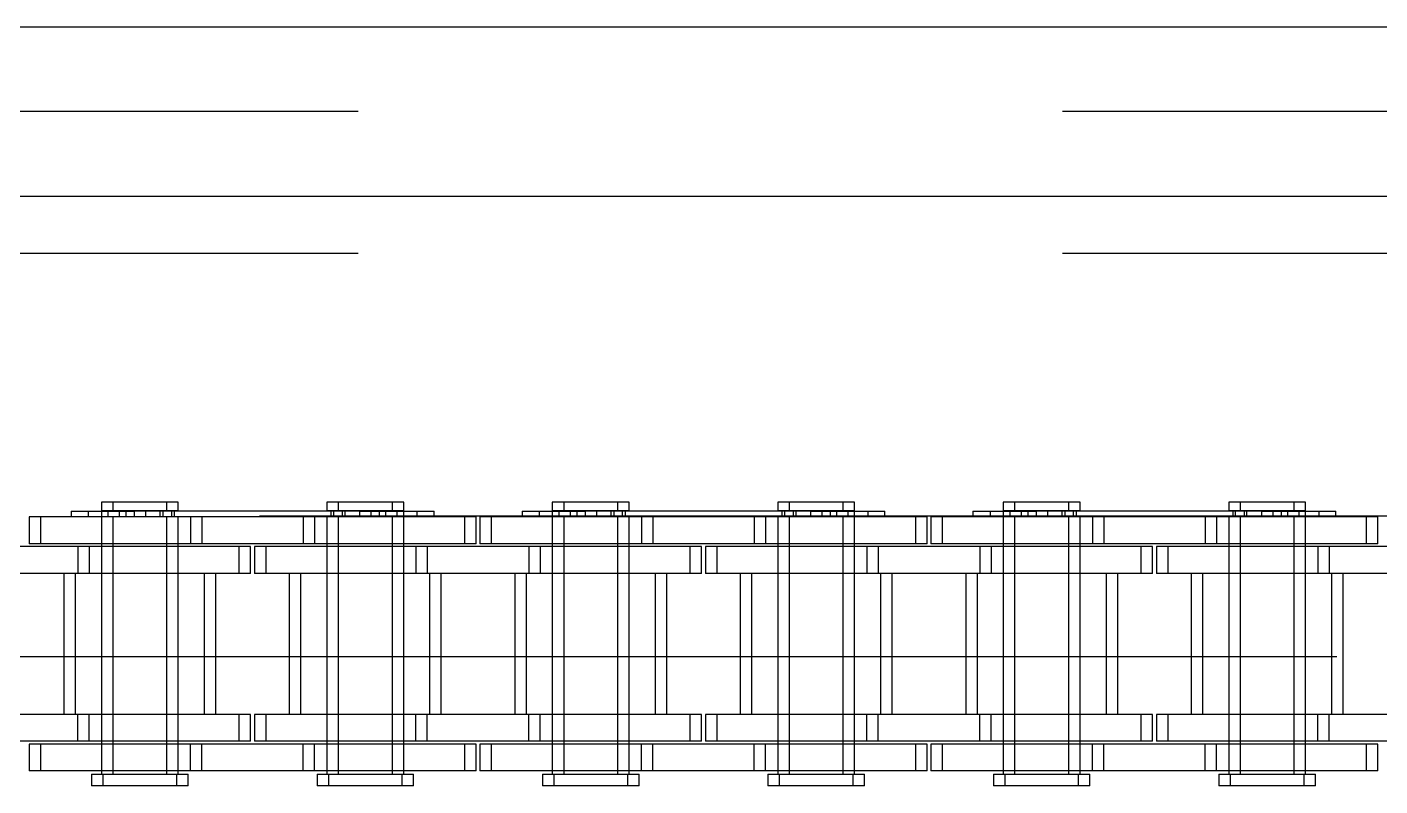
# Model space of a CAD drawing. Header units: metres. Extents: x 0 to 21025, y 0 to 14850.
# Drawn here: x 5807.5 to 5883.7, y 9293.4 to 9336.1 of the extents above; entities that cross this region are included whole.
import ezdxf

# ---------------------------------------------------------------- set-up
doc = ezdxf.new("R2010")
doc.units = ezdxf.units.M
doc.header["$LTSCALE"] = 25
doc.linetypes.add('HIDDEN2', pattern=[4.7625, 3.175, -1.5875])
doc.layers.add('SL4', color=4, linetype='Continuous')
doc.layers.add('ST1', color=7, linetype='HIDDEN2')

msp = doc.modelspace()

# ---------------------------------------------------------------- linework, layer by layer
at = {"layer": 'SL4'}
for p, q in [((6490.517, 9336.149), (5540.514, 9336.149)), ((5540.514, 9326.624), (6330.277, 9326.624))]:
    msp.add_line(p, q, dxfattribs=at)
at = {"layer": 'ST1'}
for p, q in [((6540.514, 9331.386), (5540.514, 9331.386)), ((5540.514, 9326.624), (6330.277, 9326.624)), ((6540.514, 9323.386), (5540.514, 9323.386)), ((5815.373, 9309.384), (5811.683, 9309.384)), ((5811.683, 9309.384), (5811.683, 9308.91)), ((5812.322, 9309.384), (5812.322, 9308.91)), ((5816.012, 9309.384), (5815.373, 9309.384)), ((5815.373, 9308.91), (5815.373, 9309.384)), ((5816.012, 9308.91), (5816.012, 9309.384)), ((5828.073, 9309.384), (5824.383, 9309.384)), ((5824.383, 9309.384), (5824.383, 9308.91)), ((5825.022, 9309.384), (5825.022, 9308.91)), ((5828.712, 9309.384), (5828.073, 9309.384)), ((5828.073, 9308.91), (5828.073, 9309.384)), ((5828.712, 9308.91), (5828.712, 9309.384)), ((5840.773, 9309.384), (5837.083, 9309.384)), ((5837.083, 9309.384), (5837.083, 9308.91)), ((5837.722, 9309.384), (5837.722, 9308.91)), ((5841.412, 9309.384), (5840.773, 9309.384)), ((5840.773, 9308.91), (5840.773, 9309.384)), ((5841.412, 9308.91), (5841.412, 9309.384)), ((5853.473, 9309.384), (5849.783, 9309.384)), ((5849.783, 9309.384), (5849.783, 9308.91)), ((5850.422, 9309.384), (5850.422, 9308.91)), ((5854.112, 9309.384), (5853.473, 9309.384)), ((5853.473, 9308.91), (5853.473, 9309.384)), ((5854.112, 9308.91), (5854.112, 9309.384)), ((5866.173, 9309.384), (5862.483, 9309.384)), ((5862.483, 9309.384), (5862.483, 9308.91)), ((5863.122, 9309.384), (5863.122, 9308.91)), ((5866.812, 9309.384), (5866.173, 9309.384)), ((5866.173, 9308.91), (5866.173, 9309.384)), ((5866.812, 9308.91), (5866.812, 9309.384)), ((5878.873, 9309.384), (5875.183, 9309.384)), ((5875.183, 9309.384), (5875.183, 9308.91)), ((5875.822, 9309.384), (5875.822, 9308.91)), ((5879.512, 9309.384), (5878.873, 9309.384)), ((5878.873, 9308.91), (5878.873, 9309.384)), ((5879.512, 9308.91), (5879.512, 9309.384)), ((5701.527, 9308.604), (6002.556, 9308.604)), ((5809.976, 9308.873), (5813.528, 9308.873)), ((5809.976, 9308.873), (5809.976, 9308.541)), ((5810.937, 9308.873), (5810.937, 9308.541)), ((5811.683, 9308.91), (5815.373, 9308.91)), ((5811.683, 9308.873), (5811.683, 9307.021)), ((5812.052, 9308.91), (5812.052, 9308.541)), ((5812.691, 9308.91), (5812.691, 9308.541)), ((5813.06, 9308.873), (5813.06, 9308.541)), ((5813.528, 9308.873), (5813.528, 9308.541)), ((5826.228, 9308.873), (5813.528, 9308.873)), ((5814.167, 9308.873), (5814.167, 9308.541)), ((5815.004, 9308.541), (5815.004, 9308.91)), ((5815.147, 9308.873), (5815.147, 9308.541)), ((5815.373, 9308.91), (5816.012, 9308.91)), ((5815.643, 9308.541), (5815.643, 9308.91)), ((5815.786, 9308.873), (5815.786, 9308.541)), ((5824.383, 9308.91), (5828.073, 9308.91)), ((5824.609, 9308.873), (5824.609, 9308.541)), ((5824.752, 9308.91), (5824.752, 9308.541)), ((5825.248, 9308.873), (5825.248, 9308.541)), ((5825.391, 9308.91), (5825.391, 9308.541)), ((5826.228, 9308.873), (5826.228, 9308.541)), ((5826.228, 9308.873), (5829.459, 9308.873)), ((5826.867, 9308.873), (5826.867, 9308.541)), ((5827.335, 9308.873), (5827.335, 9308.541)), ((5827.704, 9308.541), (5827.704, 9308.91)), ((5828.073, 9308.91), (5828.712, 9308.91)), ((5828.343, 9308.541), (5828.343, 9308.91)), ((5828.712, 9307.021), (5828.712, 9308.873)), ((5829.459, 9308.873), (5830.419, 9308.873)), ((5829.459, 9308.873), (5829.459, 9308.541)), ((5830.419, 9308.541), (5830.419, 9308.873)), ((5835.376, 9308.873), (5838.928, 9308.873)), ((5835.376, 9308.873), (5835.376, 9308.541)), ((5836.337, 9308.873), (5836.337, 9308.541)), ((5837.083, 9308.91), (5840.773, 9308.91)), ((5837.083, 9308.873), (5837.083, 9307.021)), ((5837.452, 9308.91), (5837.452, 9308.541)), ((5838.091, 9308.91), (5838.091, 9308.541)), ((5838.46, 9308.873), (5838.46, 9308.541)), ((5838.928, 9308.873), (5838.928, 9308.541)), ((5851.628, 9308.873), (5838.928, 9308.873)), ((5839.567, 9308.873), (5839.567, 9308.541)), ((5840.404, 9308.541), (5840.404, 9308.91)), ((5840.547, 9308.873), (5840.547, 9308.541)), ((5840.773, 9308.91), (5841.412, 9308.91)), ((5841.043, 9308.541), (5841.043, 9308.91)), ((5841.186, 9308.873), (5841.186, 9308.541)), ((5849.783, 9308.91), (5853.473, 9308.91)), ((5850.009, 9308.873), (5850.009, 9308.541)), ((5850.152, 9308.91), (5850.152, 9308.541)), ((5850.648, 9308.873), (5850.648, 9308.541)), ((5850.791, 9308.91), (5850.791, 9308.541)), ((5851.628, 9308.873), (5851.628, 9308.541)), ((5851.628, 9308.873), (5854.859, 9308.873)), ((5852.267, 9308.873), (5852.267, 9308.541)), ((5852.735, 9308.873), (5852.735, 9308.541)), ((5853.104, 9308.541), (5853.104, 9308.91)), ((5853.473, 9308.91), (5854.112, 9308.91)), ((5853.743, 9308.541), (5853.743, 9308.91)), ((5854.112, 9307.021), (5854.112, 9308.873)), ((5854.859, 9308.873), (5855.819, 9308.873)), ((5854.859, 9308.873), (5854.859, 9308.541)), ((5855.819, 9308.541), (5855.819, 9308.873)), ((5860.776, 9308.873), (5864.328, 9308.873)), ((5860.776, 9308.873), (5860.776, 9308.541)), ((5861.737, 9308.873), (5861.737, 9308.541)), ((5862.483, 9308.91), (5866.173, 9308.91)), ((5862.483, 9308.873), (5862.483, 9307.021)), ((5862.852, 9308.91), (5862.852, 9308.541)), ((5863.491, 9308.91), (5863.491, 9308.541)), ((5863.86, 9308.873), (5863.86, 9308.541)), ((5864.328, 9308.873), (5864.328, 9308.541)), ((5877.028, 9308.873), (5864.328, 9308.873)), ((5864.967, 9308.873), (5864.967, 9308.541)), ((5865.804, 9308.541), (5865.804, 9308.91)), ((5865.947, 9308.873), (5865.947, 9308.541)), ((5866.173, 9308.91), (5866.812, 9308.91)), ((5866.443, 9308.541), (5866.443, 9308.91)), ((5866.586, 9308.873), (5866.586, 9308.541)), ((5875.183, 9308.91), (5878.873, 9308.91)), ((5875.409, 9308.873), (5875.409, 9308.541)), ((5875.552, 9308.91), (5875.552, 9308.541)), ((5876.048, 9308.873), (5876.048, 9308.541)), ((5876.191, 9308.91), (5876.191, 9308.541)), ((5877.028, 9308.873), (5877.028, 9308.541)), ((5877.028, 9308.873), (5880.259, 9308.873)), ((5877.667, 9308.873), (5877.667, 9308.541)), ((5878.135, 9308.873), (5878.135, 9308.541)), ((5878.504, 9308.541), (5878.504, 9308.91)), ((5878.873, 9308.91), (5879.512, 9308.91)), ((5879.143, 9308.541), (5879.143, 9308.91)), ((5879.512, 9307.021), (5879.512, 9308.873)), ((5880.259, 9308.873), (5881.219, 9308.873)), ((5880.259, 9308.873), (5880.259, 9308.541)), ((5881.219, 9308.541), (5881.219, 9308.873)), ((5816.703, 9308.541), (5807.608, 9308.541)), ((5807.608, 9308.541), (5807.608, 9307.021)), ((5808.247, 9308.541), (5808.247, 9307.021)), ((5811.683, 9308.541), (5811.683, 9294.042)), ((5812.322, 9308.541), (5812.322, 9307.021)), ((5812.322, 9308.541), (5812.322, 9294.042)), ((5815.373, 9307.021), (5815.373, 9308.541)), ((5815.373, 9294.042), (5815.373, 9308.541)), ((5816.012, 9307.021), (5816.012, 9308.541)), ((5816.012, 9294.042), (5816.012, 9308.541)), ((5816.703, 9308.541), (5816.703, 9307.021)), ((5823.053, 9308.541), (5816.703, 9308.541)), ((5817.342, 9308.541), (5817.342, 9307.021)), ((5823.053, 9308.541), (5823.053, 9307.021)), ((5832.148, 9308.541), (5823.053, 9308.541)), ((5823.692, 9308.541), (5823.692, 9307.021)), ((5824.383, 9308.541), (5824.383, 9307.021)), ((5824.383, 9308.541), (5824.383, 9294.042)), ((5825.022, 9308.541), (5825.022, 9307.021)), ((5825.022, 9308.541), (5825.022, 9294.042)), ((5828.073, 9307.021), (5828.073, 9308.541)), ((5828.073, 9294.042), (5828.073, 9308.541)), ((5828.712, 9294.042), (5828.712, 9308.541)), ((5832.787, 9308.541), (5832.148, 9308.541)), ((5832.148, 9307.021), (5832.148, 9308.541)), ((5832.787, 9307.021), (5832.787, 9308.541)), ((5842.103, 9308.541), (5833.008, 9308.541)), ((5833.008, 9308.541), (5833.008, 9307.021)), ((5833.647, 9308.541), (5833.647, 9307.021)), ((5837.083, 9308.541), (5837.083, 9294.042)), ((5837.722, 9308.541), (5837.722, 9307.021)), ((5837.722, 9308.541), (5837.722, 9294.042)), ((5840.773, 9307.021), (5840.773, 9308.541)), ((5840.773, 9294.042), (5840.773, 9308.541)), ((5841.412, 9307.021), (5841.412, 9308.541)), ((5841.412, 9294.042), (5841.412, 9308.541)), ((5842.103, 9308.541), (5842.103, 9307.021)), ((5848.453, 9308.541), (5842.103, 9308.541)), ((5842.742, 9308.541), (5842.742, 9307.021)), ((5848.453, 9308.541), (5848.453, 9307.021)), ((5857.548, 9308.541), (5848.453, 9308.541)), ((5849.092, 9308.541), (5849.092, 9307.021)), ((5849.783, 9308.541), (5849.783, 9307.021)), ((5849.783, 9308.541), (5849.783, 9294.042)), ((5850.422, 9308.541), (5850.422, 9307.021)), ((5850.422, 9308.541), (5850.422, 9294.042)), ((5853.473, 9307.021), (5853.473, 9308.541)), ((5853.473, 9294.042), (5853.473, 9308.541)), ((5854.112, 9294.042), (5854.112, 9308.541)), ((5858.187, 9308.541), (5857.548, 9308.541)), ((5857.548, 9307.021), (5857.548, 9308.541)), ((5858.187, 9307.021), (5858.187, 9308.541)), ((5867.503, 9308.541), (5858.408, 9308.541)), ((5858.408, 9308.541), (5858.408, 9307.021)), ((5859.047, 9308.541), (5859.047, 9307.021)), ((5862.483, 9308.541), (5862.483, 9294.042)), ((5863.122, 9308.541), (5863.122, 9307.021)), ((5863.122, 9308.541), (5863.122, 9294.042)), ((5866.173, 9307.021), (5866.173, 9308.541)), ((5866.173, 9294.042), (5866.173, 9308.541)), ((5866.812, 9307.021), (5866.812, 9308.541)), ((5866.812, 9294.042), (5866.812, 9308.541)), ((5867.503, 9308.541), (5867.503, 9307.021)), ((5873.853, 9308.541), (5867.503, 9308.541)), ((5868.142, 9308.541), (5868.142, 9307.021)), ((5873.853, 9308.541), (5873.853, 9307.021)), ((5882.948, 9308.541), (5873.853, 9308.541)), ((5874.492, 9308.541), (5874.492, 9307.021)), ((5875.183, 9308.541), (5875.183, 9307.021)), ((5875.183, 9308.541), (5875.183, 9294.042)), ((5875.822, 9308.541), (5875.822, 9307.021)), ((5875.822, 9308.541), (5875.822, 9294.042)), ((5878.873, 9307.021), (5878.873, 9308.541)), ((5878.873, 9294.042), (5878.873, 9308.541)), ((5879.512, 9294.042), (5879.512, 9308.541)), ((5883.587, 9308.541), (5882.948, 9308.541)), ((5882.948, 9307.021), (5882.948, 9308.541)), ((5883.587, 9307.021), (5883.587, 9308.541)), ((5810.353, 9306.869), (5804.003, 9306.869)), ((5816.703, 9307.021), (5807.608, 9307.021)), ((5810.353, 9306.869), (5810.353, 9305.349)), ((5819.448, 9306.869), (5810.353, 9306.869)), ((5810.992, 9306.869), (5810.992, 9305.349)), ((5811.683, 9306.869), (5811.683, 9305.349)), ((5812.322, 9306.869), (5812.322, 9305.349)), ((5815.373, 9305.349), (5815.373, 9306.869)), ((5816.012, 9305.349), (5816.012, 9306.869)), ((5823.053, 9307.021), (5816.703, 9307.021)), ((5820.087, 9306.869), (5819.448, 9306.869)), ((5819.448, 9305.349), (5819.448, 9306.869)), ((5820.087, 9305.349), (5820.087, 9306.869)), ((5829.403, 9306.869), (5820.308, 9306.869)), ((5820.308, 9306.869), (5820.308, 9305.349)), ((5820.947, 9306.869), (5820.947, 9305.349)), ((5832.148, 9307.021), (5823.053, 9307.021)), ((5824.383, 9306.869), (5824.383, 9305.349)), ((5825.022, 9306.869), (5825.022, 9305.349)), ((5828.073, 9305.349), (5828.073, 9306.869)), ((5828.712, 9305.349), (5828.712, 9306.869)), ((5829.403, 9306.869), (5829.403, 9305.349)), ((5835.753, 9306.869), (5829.403, 9306.869)), ((5830.042, 9306.869), (5830.042, 9305.349)), ((5832.787, 9307.021), (5832.148, 9307.021)), ((5842.103, 9307.021), (5833.008, 9307.021)), ((5835.753, 9306.869), (5835.753, 9305.349)), ((5844.848, 9306.869), (5835.753, 9306.869)), ((5836.392, 9306.869), (5836.392, 9305.349)), ((5837.083, 9306.869), (5837.083, 9305.349)), ((5837.722, 9306.869), (5837.722, 9305.349)), ((5840.773, 9305.349), (5840.773, 9306.869)), ((5841.412, 9305.349), (5841.412, 9306.869)), ((5848.453, 9307.021), (5842.103, 9307.021)), ((5845.487, 9306.869), (5844.848, 9306.869)), ((5844.848, 9305.349), (5844.848, 9306.869)), ((5845.487, 9305.349), (5845.487, 9306.869)), ((5854.803, 9306.869), (5845.708, 9306.869)), ((5845.708, 9306.869), (5845.708, 9305.349)), ((5846.347, 9306.869), (5846.347, 9305.349)), ((5857.548, 9307.021), (5848.453, 9307.021)), ((5849.783, 9306.869), (5849.783, 9305.349)), ((5850.422, 9306.869), (5850.422, 9305.349)), ((5853.473, 9305.349), (5853.473, 9306.869)), ((5854.112, 9305.349), (5854.112, 9306.869)), ((5854.803, 9306.869), (5854.803, 9305.349)), ((5861.153, 9306.869), (5854.803, 9306.869)), ((5855.442, 9306.869), (5855.442, 9305.349)), ((5858.187, 9307.021), (5857.548, 9307.021)), ((5867.503, 9307.021), (5858.408, 9307.021)), ((5861.153, 9306.869), (5861.153, 9305.349)), ((5870.248, 9306.869), (5861.153, 9306.869)), ((5861.792, 9306.869), (5861.792, 9305.349)), ((5862.483, 9306.869), (5862.483, 9305.349)), ((5863.122, 9306.869), (5863.122, 9305.349)), ((5866.173, 9305.349), (5866.173, 9306.869)), ((5866.812, 9305.349), (5866.812, 9306.869)), ((5873.853, 9307.021), (5867.503, 9307.021)), ((5870.887, 9306.869), (5870.248, 9306.869)), ((5870.248, 9305.349), (5870.248, 9306.869)), ((5870.887, 9305.349), (5870.887, 9306.869)), ((5880.203, 9306.869), (5871.108, 9306.869)), ((5871.108, 9306.869), (5871.108, 9305.349)), ((5871.747, 9306.869), (5871.747, 9305.349)), ((5882.948, 9307.021), (5873.853, 9307.021)), ((5875.183, 9306.869), (5875.183, 9305.349)), ((5875.822, 9306.869), (5875.822, 9305.349)), ((5878.873, 9305.349), (5878.873, 9306.869)), ((5879.512, 9305.349), (5879.512, 9306.869)), ((5880.203, 9306.869), (5880.203, 9305.349)), ((5886.553, 9306.869), (5880.203, 9306.869)), ((5880.842, 9306.869), (5880.842, 9305.349)), ((5883.587, 9307.021), (5882.948, 9307.021)), ((5810.353, 9305.349), (5804.003, 9305.349)), ((5809.568, 9305.349), (5809.568, 9297.419)), ((5810.207, 9305.349), (5810.207, 9297.419)), ((5819.448, 9305.349), (5810.353, 9305.349)), ((5811.683, 9305.349), (5811.683, 9297.419)), ((5812.322, 9305.349), (5812.322, 9297.419)), ((5815.373, 9297.419), (5815.373, 9305.349)), ((5816.012, 9297.419), (5816.012, 9305.349)), ((5817.488, 9297.419), (5817.488, 9305.349)), ((5818.127, 9297.419), (5818.127, 9305.349)), ((5820.087, 9305.349), (5819.448, 9305.349)), ((5829.403, 9305.349), (5820.308, 9305.349)), ((5822.268, 9305.349), (5822.268, 9297.419)), ((5822.907, 9305.349), (5822.907, 9297.419)), ((5824.383, 9305.349), (5824.383, 9297.419)), ((5825.022, 9305.349), (5825.022, 9297.419)), ((5828.073, 9297.419), (5828.073, 9305.349)), ((5828.712, 9297.419), (5828.712, 9305.349)), ((5835.753, 9305.349), (5829.403, 9305.349)), ((5830.188, 9297.419), (5830.188, 9305.349)), ((5830.827, 9297.419), (5830.827, 9305.349)), ((5834.968, 9305.349), (5834.968, 9297.419)), ((5835.607, 9305.349), (5835.607, 9297.419)), ((5844.848, 9305.349), (5835.753, 9305.349)), ((5837.083, 9305.349), (5837.083, 9297.419)), ((5837.722, 9305.349), (5837.722, 9297.419)), ((5840.773, 9297.419), (5840.773, 9305.349)), ((5841.412, 9297.419), (5841.412, 9305.349)), ((5842.888, 9297.419), (5842.888, 9305.349)), ((5843.527, 9297.419), (5843.527, 9305.349)), ((5845.487, 9305.349), (5844.848, 9305.349)), ((5854.803, 9305.349), (5845.708, 9305.349)), ((5847.668, 9305.349), (5847.668, 9297.419)), ((5848.307, 9305.349), (5848.307, 9297.419)), ((5849.783, 9305.349), (5849.783, 9297.419)), ((5850.422, 9305.349), (5850.422, 9297.419)), ((5853.473, 9297.419), (5853.473, 9305.349)), ((5854.112, 9297.419), (5854.112, 9305.349)), ((5861.153, 9305.349), (5854.803, 9305.349)), ((5855.588, 9297.419), (5855.588, 9305.349)), ((5856.227, 9297.419), (5856.227, 9305.349)), ((5860.368, 9305.349), (5860.368, 9297.419)), ((5861.007, 9305.349), (5861.007, 9297.419)), ((5870.248, 9305.349), (5861.153, 9305.349)), ((5862.483, 9305.349), (5862.483, 9297.419)), ((5863.122, 9305.349), (5863.122, 9297.419)), ((5866.173, 9297.419), (5866.173, 9305.349)), ((5866.812, 9297.419), (5866.812, 9305.349)), ((5868.288, 9297.419), (5868.288, 9305.349)), ((5868.927, 9297.419), (5868.927, 9305.349)), ((5870.887, 9305.349), (5870.248, 9305.349)), ((5880.203, 9305.349), (5871.108, 9305.349)), ((5873.068, 9305.349), (5873.068, 9297.419)), ((5873.707, 9305.349), (5873.707, 9297.419)), ((5875.183, 9305.349), (5875.183, 9297.419)), ((5875.822, 9305.349), (5875.822, 9297.419)), ((5878.873, 9297.419), (5878.873, 9305.349)), ((5879.512, 9297.419), (5879.512, 9305.349)), ((5886.553, 9305.349), (5880.203, 9305.349)), ((5880.988, 9297.419), (5880.988, 9305.349)), ((5881.627, 9297.419), (5881.627, 9305.349)), ((6000.326, 9300.666), (5701.527, 9300.666)), ((5810.353, 9297.419), (5804.003, 9297.419)), ((5810.353, 9295.899), (5810.353, 9297.419)), ((5819.448, 9297.419), (5810.353, 9297.419)), ((5810.992, 9295.899), (5810.992, 9297.419)), ((5811.683, 9297.419), (5811.683, 9295.899)), ((5812.322, 9297.419), (5812.322, 9295.899)), ((5815.373, 9295.899), (5815.373, 9297.419)), ((5816.012, 9295.899), (5816.012, 9297.419)), ((5820.087, 9297.419), (5819.448, 9297.419)), ((5819.448, 9295.899), (5819.448, 9297.419)), ((5820.087, 9295.899), (5820.087, 9297.419)), ((5829.403, 9297.419), (5820.308, 9297.419)), ((5820.308, 9297.419), (5820.308, 9295.899)), ((5820.947, 9297.419), (5820.947, 9295.899)), ((5824.383, 9297.419), (5824.383, 9295.899)), ((5825.022, 9297.419), (5825.022, 9295.899)), ((5828.073, 9295.899), (5828.073, 9297.419)), ((5828.712, 9295.899), (5828.712, 9297.419)), ((5829.403, 9295.899), (5829.403, 9297.419)), ((5835.753, 9297.419), (5829.403, 9297.419)), ((5830.042, 9295.899), (5830.042, 9297.419)), ((5835.753, 9295.899), (5835.753, 9297.419)), ((5844.848, 9297.419), (5835.753, 9297.419)), ((5836.392, 9295.899), (5836.392, 9297.419)), ((5837.083, 9297.419), (5837.083, 9295.899)), ((5837.722, 9297.419), (5837.722, 9295.899)), ((5840.773, 9295.899), (5840.773, 9297.419)), ((5841.412, 9295.899), (5841.412, 9297.419)), ((5845.487, 9297.419), (5844.848, 9297.419)), ((5844.848, 9295.899), (5844.848, 9297.419)), ((5845.487, 9295.899), (5845.487, 9297.419)), ((5854.803, 9297.419), (5845.708, 9297.419)), ((5845.708, 9297.419), (5845.708, 9295.899)), ((5846.347, 9297.419), (5846.347, 9295.899)), ((5849.783, 9297.419), (5849.783, 9295.899)), ((5850.422, 9297.419), (5850.422, 9295.899)), ((5853.473, 9295.899), (5853.473, 9297.419)), ((5854.112, 9295.899), (5854.112, 9297.419)), ((5854.803, 9295.899), (5854.803, 9297.419)), ((5861.153, 9297.419), (5854.803, 9297.419)), ((5855.442, 9295.899), (5855.442, 9297.419)), ((5861.153, 9295.899), (5861.153, 9297.419)), ((5870.248, 9297.419), (5861.153, 9297.419)), ((5861.792, 9295.899), (5861.792, 9297.419)), ((5862.483, 9297.419), (5862.483, 9295.899)), ((5863.122, 9297.419), (5863.122, 9295.899)), ((5866.173, 9295.899), (5866.173, 9297.419)), ((5866.812, 9295.899), (5866.812, 9297.419)), ((5870.887, 9297.419), (5870.248, 9297.419)), ((5870.248, 9295.899), (5870.248, 9297.419)), ((5870.887, 9295.899), (5870.887, 9297.419)), ((5880.203, 9297.419), (5871.108, 9297.419)), ((5871.108, 9297.419), (5871.108, 9295.899)), ((5871.747, 9297.419), (5871.747, 9295.899)), ((5875.183, 9297.419), (5875.183, 9295.899)), ((5875.822, 9297.419), (5875.822, 9295.899)), ((5878.873, 9295.899), (5878.873, 9297.419)), ((5879.512, 9295.899), (5879.512, 9297.419)), ((5880.203, 9295.899), (5880.203, 9297.419)), ((5886.553, 9297.419), (5880.203, 9297.419)), ((5880.842, 9295.899), (5880.842, 9297.419)), ((5810.353, 9295.899), (5804.003, 9295.899)), ((5816.703, 9295.747), (5807.608, 9295.747)), ((5807.608, 9295.747), (5807.608, 9294.227)), ((5808.247, 9295.747), (5808.247, 9294.227)), ((5819.448, 9295.899), (5810.353, 9295.899)), ((5811.683, 9295.747), (5811.683, 9294.227)), ((5812.322, 9295.747), (5812.322, 9294.227)), ((5815.373, 9294.227), (5815.373, 9295.747)), ((5816.012, 9294.227), (5816.012, 9295.747)), ((5816.703, 9294.227), (5816.703, 9295.747)), ((5823.053, 9295.747), (5816.703, 9295.747)), ((5817.342, 9294.227), (5817.342, 9295.747)), ((5820.087, 9295.899), (5819.448, 9295.899)), ((5829.403, 9295.899), (5820.308, 9295.899)), ((5823.053, 9294.227), (5823.053, 9295.747)), ((5832.148, 9295.747), (5823.053, 9295.747)), ((5823.692, 9294.227), (5823.692, 9295.747)), ((5824.383, 9295.747), (5824.383, 9294.227)), ((5825.022, 9295.747), (5825.022, 9294.227)), ((5828.073, 9294.227), (5828.073, 9295.747)), ((5828.712, 9294.227), (5828.712, 9295.747)), ((5835.753, 9295.899), (5829.403, 9295.899)), ((5832.787, 9295.747), (5832.148, 9295.747)), ((5832.148, 9294.227), (5832.148, 9295.747)), ((5832.787, 9294.227), (5832.787, 9295.747)), ((5842.103, 9295.747), (5833.008, 9295.747)), ((5833.008, 9295.747), (5833.008, 9294.227)), ((5833.647, 9295.747), (5833.647, 9294.227)), ((5844.848, 9295.899), (5835.753, 9295.899)), ((5837.083, 9295.747), (5837.083, 9294.227)), ((5837.722, 9295.747), (5837.722, 9294.227)), ((5840.773, 9294.227), (5840.773, 9295.747)), ((5841.412, 9294.227), (5841.412, 9295.747)), ((5842.103, 9294.227), (5842.103, 9295.747)), ((5848.453, 9295.747), (5842.103, 9295.747)), ((5842.742, 9294.227), (5842.742, 9295.747)), ((5845.487, 9295.899), (5844.848, 9295.899)), ((5854.803, 9295.899), (5845.708, 9295.899)), ((5848.453, 9294.227), (5848.453, 9295.747)), ((5857.548, 9295.747), (5848.453, 9295.747)), ((5849.092, 9294.227), (5849.092, 9295.747)), ((5849.783, 9295.747), (5849.783, 9294.227)), ((5850.422, 9295.747), (5850.422, 9294.227)), ((5853.473, 9294.227), (5853.473, 9295.747)), ((5854.112, 9294.227), (5854.112, 9295.747)), ((5861.153, 9295.899), (5854.803, 9295.899)), ((5858.187, 9295.747), (5857.548, 9295.747)), ((5857.548, 9294.227), (5857.548, 9295.747)), ((5858.187, 9294.227), (5858.187, 9295.747)), ((5867.503, 9295.747), (5858.408, 9295.747)), ((5858.408, 9295.747), (5858.408, 9294.227)), ((5859.047, 9295.747), (5859.047, 9294.227)), ((5870.248, 9295.899), (5861.153, 9295.899)), ((5862.483, 9295.747), (5862.483, 9294.227)), ((5863.122, 9295.747), (5863.122, 9294.227)), ((5866.173, 9294.227), (5866.173, 9295.747)), ((5866.812, 9294.227), (5866.812, 9295.747)), ((5867.503, 9294.227), (5867.503, 9295.747)), ((5873.853, 9295.747), (5867.503, 9295.747)), ((5868.142, 9294.227), (5868.142, 9295.747)), ((5870.887, 9295.899), (5870.248, 9295.899)), ((5880.203, 9295.899), (5871.108, 9295.899)), ((5873.853, 9294.227), (5873.853, 9295.747)), ((5882.948, 9295.747), (5873.853, 9295.747)), ((5874.492, 9294.227), (5874.492, 9295.747)), ((5875.183, 9295.747), (5875.183, 9294.227)), ((5875.822, 9295.747), (5875.822, 9294.227)), ((5878.873, 9294.227), (5878.873, 9295.747)), ((5879.512, 9294.227), (5879.512, 9295.747)), ((5886.553, 9295.899), (5880.203, 9295.899)), ((5883.587, 9295.747), (5882.948, 9295.747)), ((5882.948, 9294.227), (5882.948, 9295.747)), ((5883.587, 9294.227), (5883.587, 9295.747)), ((5816.703, 9294.227), (5807.608, 9294.227)), ((5823.053, 9294.227), (5816.703, 9294.227)), ((5832.148, 9294.227), (5823.053, 9294.227)), ((5832.787, 9294.227), (5832.148, 9294.227)), ((5842.103, 9294.227), (5833.008, 9294.227)), ((5848.453, 9294.227), (5842.103, 9294.227)), ((5857.548, 9294.227), (5848.453, 9294.227)), ((5858.187, 9294.227), (5857.548, 9294.227)), ((5867.503, 9294.227), (5858.408, 9294.227)), ((5873.853, 9294.227), (5867.503, 9294.227)), ((5882.948, 9294.227), (5873.853, 9294.227)), ((5883.587, 9294.227), (5882.948, 9294.227)), ((5811.13, 9294.042), (5815.927, 9294.042)), ((5811.13, 9294.042), (5811.13, 9293.384)), ((5815.927, 9293.384), (5811.13, 9293.384)), ((5811.769, 9294.042), (5811.769, 9293.384)), ((5815.927, 9294.042), (5816.566, 9294.042)), ((5815.927, 9293.384), (5815.927, 9294.042)), ((5816.566, 9293.384), (5815.927, 9293.384)), ((5816.566, 9293.384), (5816.566, 9294.042)), ((5823.83, 9294.042), (5828.627, 9294.042)), ((5823.83, 9294.042), (5823.83, 9293.384)), ((5828.627, 9293.384), (5823.83, 9293.384)), ((5824.469, 9294.042), (5824.469, 9293.384)), ((5828.627, 9294.042), (5829.266, 9294.042)), ((5828.627, 9293.384), (5828.627, 9294.042)), ((5829.266, 9293.384), (5828.627, 9293.384)), ((5829.266, 9293.384), (5829.266, 9294.042)), ((5836.53, 9294.042), (5841.327, 9294.042)), ((5836.53, 9294.042), (5836.53, 9293.384)), ((5841.327, 9293.384), (5836.53, 9293.384)), ((5837.169, 9294.042), (5837.169, 9293.384)), ((5841.327, 9294.042), (5841.966, 9294.042)), ((5841.327, 9293.384), (5841.327, 9294.042)), ((5841.966, 9293.384), (5841.327, 9293.384)), ((5841.966, 9293.384), (5841.966, 9294.042)), ((5849.23, 9294.042), (5854.027, 9294.042)), ((5849.23, 9294.042), (5849.23, 9293.384)), ((5854.027, 9293.384), (5849.23, 9293.384)), ((5849.869, 9294.042), (5849.869, 9293.384)), ((5854.027, 9294.042), (5854.666, 9294.042)), ((5854.027, 9293.384), (5854.027, 9294.042)), ((5854.666, 9293.384), (5854.027, 9293.384)), ((5854.666, 9293.384), (5854.666, 9294.042)), ((5861.93, 9294.042), (5866.727, 9294.042)), ((5861.93, 9294.042), (5861.93, 9293.384)), ((5866.727, 9293.384), (5861.93, 9293.384)), ((5862.569, 9294.042), (5862.569, 9293.384)), ((5866.727, 9294.042), (5867.366, 9294.042)), ((5866.727, 9293.384), (5866.727, 9294.042)), ((5867.366, 9293.384), (5866.727, 9293.384)), ((5867.366, 9293.384), (5867.366, 9294.042)), ((5874.63, 9294.042), (5879.427, 9294.042)), ((5874.63, 9294.042), (5874.63, 9293.384)), ((5879.427, 9293.384), (5874.63, 9293.384)), ((5875.269, 9294.042), (5875.269, 9293.384)), ((5879.427, 9294.042), (5880.066, 9294.042)), ((5879.427, 9293.384), (5879.427, 9294.042)), ((5880.066, 9293.384), (5879.427, 9293.384)), ((5880.066, 9293.384), (5880.066, 9294.042))]:
    msp.add_line(p, q, dxfattribs=at)

doc.saveas('drawing.dxf')
